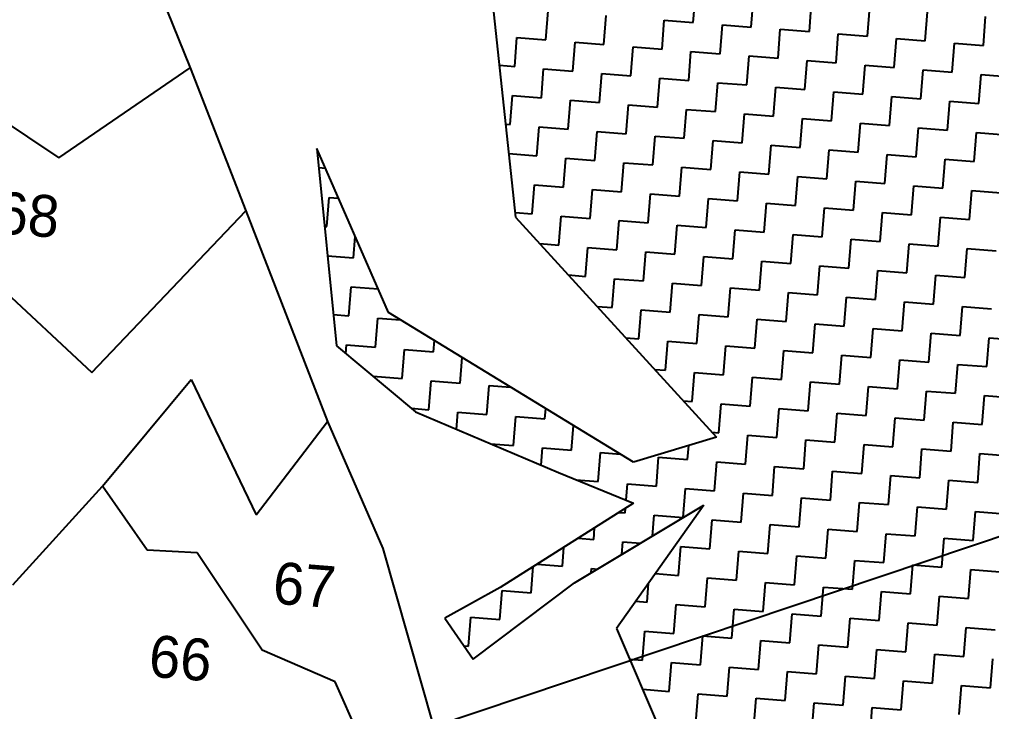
# Model space of a CAD drawing. Header units: metres. Extents: x 281680 to 283954, y 2020493 to 2022850.
# Drawn here: x 282258.7 to 282471.5, y 2022033.9 to 2022185.5 of the extents above; entities that cross this region are included whole.
import ezdxf
from ezdxf.enums import TextEntityAlignment as Align

# ---------------------------------------------------------------- set-up
doc = ezdxf.new("R2010")
doc.units = ezdxf.units.M
doc.header["$MEASUREMENT"] = 0
for name, color, linetype in [('POLY_HATCH', 12, 'Continuous'), ('POLY_PARCEL', 6, 'Continuous'), ('TEXT_PARCEL', 7, 'Continuous')]:
    doc.layers.add(name, color=color, linetype=linetype)
doc.styles.add('TEXT_MAP', font='')
doc.styles.get('TEXT_MAP').set_extended_font_data('Kruti Dev 050')

msp = doc.modelspace()

# ---------------------------------------------------------------- linework, layer by layer
at = {"layer": 'POLY_HATCH'}
for p, q in [((282361.57, 2022195.76), (282367.31, 2022142.18)), ((282339.46, 2022121.3), (282323.83, 2022157.19)), ((282323.83, 2022157.19), (282328.08, 2022113.98)), ((282367.31, 2022142.18), (282411.24, 2022094.02)), ((282393.08, 2022088.54), (282339.46, 2022121.3)), ((282328.08, 2022113.98), (282345.42, 2022099.51)), ((282345.42, 2022099.51), (282376.72, 2022086.23)), ((282411.24, 2022094.02), (282393.08, 2022088.54)), ((282376.72, 2022086.23), (282393.13, 2022079.54)), ((282393.13, 2022079.54), (282363.93, 2022061.08)), ((282380.19, 2022062.09), (282408.5, 2022079.08)), ((282408.5, 2022079.08), (282389.41, 2022052.12)), ((282358.05, 2022045.38), (282380.19, 2022062.09)), ((282363.93, 2022061.08), (282351.84, 2022054.34)), ((282351.84, 2022054.34), (282358.05, 2022045.38)), ((282389.41, 2022052.12), (282408.9, 2022006.68))]:
    msp.add_line(p, q, dxfattribs=at)
at = {"layer": 'POLY_HATCH', "linetype": 'Continuous'}
for p, q in [((282406.2, 2022184.81), (282406.71, 2022191.16)), ((282418.89, 2022183.8), (282419.4, 2022190.15)), ((282373.96, 2022181), (282374.47, 2022187.34)), ((282431.59, 2022182.79), (282432.09, 2022189.14)), ((282444.28, 2022181.78), (282444.79, 2022188.13)), ((282386.65, 2022179.98), (282387.16, 2022186.33)), ((282399.35, 2022178.97), (282399.85, 2022185.32)), ((282399.85, 2022185.32), (282406.2, 2022184.81)), ((282456.97, 2022180.77), (282457.48, 2022187.11)), ((282469.67, 2022179.76), (282470.17, 2022186.1)), ((282412.04, 2022177.96), (282412.55, 2022184.31)), ((282412.55, 2022184.31), (282418.89, 2022183.8)), ((282424.73, 2022176.95), (282425.24, 2022183.3)), ((282425.24, 2022183.3), (282431.59, 2022182.79)), ((282367.11, 2022175.15), (282367.61, 2022181.5)), ((282367.61, 2022181.5), (282373.96, 2022181)), ((282437.43, 2022175.94), (282437.93, 2022182.29)), ((282437.93, 2022182.29), (282444.28, 2022181.78)), ((282450.12, 2022174.93), (282450.63, 2022181.27)), ((282450.63, 2022181.27), (282456.97, 2022180.77)), ((282379.8, 2022174.14), (282380.31, 2022180.49)), ((282380.31, 2022180.49), (282386.65, 2022179.98)), ((282392.49, 2022173.13), (282393, 2022179.48)), ((282393, 2022179.48), (282399.35, 2022178.97)), ((282462.82, 2022173.92), (282463.32, 2022180.26)), ((282463.32, 2022180.26), (282469.67, 2022179.76)), ((282405.19, 2022172.12), (282405.69, 2022178.47)), ((282405.69, 2022178.47), (282412.04, 2022177.96)), ((282417.88, 2022171.11), (282418.39, 2022177.46)), ((282418.39, 2022177.46), (282424.73, 2022176.95)), ((282363.75, 2022175.42), (282367.11, 2022175.15)), ((282372.95, 2022168.3), (282373.45, 2022174.65)), ((282373.45, 2022174.65), (282379.8, 2022174.14)), ((282430.58, 2022170.1), (282431.08, 2022176.44)), ((282431.08, 2022176.44), (282437.43, 2022175.94)), ((282443.27, 2022169.09), (282443.77, 2022175.43)), ((282443.77, 2022175.43), (282450.12, 2022174.93)), ((282385.64, 2022167.29), (282386.15, 2022173.64)), ((282386.15, 2022173.64), (282392.49, 2022173.13)), ((282398.34, 2022166.28), (282398.84, 2022172.63)), ((282398.84, 2022172.63), (282405.19, 2022172.12)), ((282455.96, 2022168.07), (282456.47, 2022174.42)), ((282456.47, 2022174.42), (282462.82, 2022173.92)), ((282468.66, 2022167.06), (282469.16, 2022173.41)), ((282469.16, 2022173.41), (282475.51, 2022172.9)), ((282411.03, 2022165.27), (282411.54, 2022171.61)), ((282411.54, 2022171.61), (282417.88, 2022171.11)), ((282423.72, 2022164.26), (282424.23, 2022170.6)), ((282424.23, 2022170.6), (282430.58, 2022170.1)), ((282366.1, 2022162.46), (282366.6, 2022168.81)), ((282366.6, 2022168.81), (282372.95, 2022168.3)), ((282436.42, 2022163.25), (282436.92, 2022169.59)), ((282436.92, 2022169.59), (282443.27, 2022169.09)), ((282449.11, 2022162.23), (282449.62, 2022168.58)), ((282449.62, 2022168.58), (282455.96, 2022168.07)), ((282378.79, 2022161.45), (282379.3, 2022167.8)), ((282379.3, 2022167.8), (282385.64, 2022167.29)), ((282391.48, 2022160.44), (282391.99, 2022166.79)), ((282391.99, 2022166.79), (282398.34, 2022166.28)), ((282461.8, 2022161.22), (282462.31, 2022167.57)), ((282462.31, 2022167.57), (282468.66, 2022167.06)), ((282404.18, 2022159.43), (282404.68, 2022165.77)), ((282404.68, 2022165.77), (282411.03, 2022165.27)), ((282416.87, 2022158.42), (282417.38, 2022164.76)), ((282417.38, 2022164.76), (282423.72, 2022164.26)), ((282365.13, 2022162.54), (282366.1, 2022162.46)), ((282371.94, 2022155.61), (282372.44, 2022161.96)), ((282372.44, 2022161.96), (282378.79, 2022161.45)), ((282429.56, 2022157.4), (282430.07, 2022163.75)), ((282430.07, 2022163.75), (282436.42, 2022163.25)), ((282442.26, 2022156.39), (282442.76, 2022162.74)), ((282442.76, 2022162.74), (282449.11, 2022162.23)), ((282384.63, 2022154.6), (282385.14, 2022160.94)), ((282385.14, 2022160.94), (282391.48, 2022160.44)), ((282397.32, 2022153.59), (282397.83, 2022159.93)), ((282397.83, 2022159.93), (282404.18, 2022159.43)), ((282454.95, 2022155.38), (282455.46, 2022161.73)), ((282455.46, 2022161.73), (282461.8, 2022161.22)), ((282467.64, 2022154.37), (282468.15, 2022160.72)), ((282468.15, 2022160.72), (282474.5, 2022160.21)), ((282410.02, 2022152.57), (282410.52, 2022158.92)), ((282410.52, 2022158.92), (282416.87, 2022158.42)), ((282422.71, 2022151.56), (282423.22, 2022157.91)), ((282423.22, 2022157.91), (282429.56, 2022157.4)), ((282365.82, 2022156.1), (282371.94, 2022155.61)), ((282435.41, 2022150.55), (282435.91, 2022156.9)), ((282435.91, 2022156.9), (282442.26, 2022156.39)), ((282448.1, 2022149.54), (282448.6, 2022155.89)), ((282448.6, 2022155.89), (282454.95, 2022155.38)), ((282377.78, 2022148.76), (282378.28, 2022155.1)), ((282378.28, 2022155.1), (282384.63, 2022154.6)), ((282390.47, 2022147.74), (282390.98, 2022154.09)), ((282390.98, 2022154.09), (282397.32, 2022153.59)), ((282460.79, 2022148.53), (282461.3, 2022154.88)), ((282461.3, 2022154.88), (282467.64, 2022154.37)), ((282324.24, 2022153.02), (282325.69, 2022152.91)), ((282403.17, 2022146.73), (282403.67, 2022153.08)), ((282403.67, 2022153.08), (282410.02, 2022152.57)), ((282415.86, 2022145.72), (282416.36, 2022152.07)), ((282416.36, 2022152.07), (282422.71, 2022151.56)), ((282370.93, 2022142.92), (282371.43, 2022149.26)), ((282371.43, 2022149.26), (282377.78, 2022148.76)), ((282428.55, 2022144.71), (282429.06, 2022151.06)), ((282429.06, 2022151.06), (282435.41, 2022150.55)), ((282441.25, 2022143.7), (282441.75, 2022150.05)), ((282441.75, 2022150.05), (282448.1, 2022149.54)), ((282453.94, 2022142.69), (282454.45, 2022149.03)), ((282454.45, 2022149.03), (282460.79, 2022148.53)), ((282383.62, 2022141.9), (282384.13, 2022148.25)), ((282384.13, 2022148.25), (282390.47, 2022147.74)), ((282396.31, 2022140.89), (282396.82, 2022147.24)), ((282396.82, 2022147.24), (282403.17, 2022146.73)), ((282466.63, 2022141.68), (282467.14, 2022148.02)), ((282467.14, 2022148.02), (282473.49, 2022147.52)), ((282325.99, 2022140.11), (282326.5, 2022146.46)), ((282326.5, 2022146.46), (282328.57, 2022146.29)), ((282409.01, 2022139.88), (282409.51, 2022146.23)), ((282409.51, 2022146.23), (282415.86, 2022145.72)), ((282421.7, 2022138.87), (282422.21, 2022145.22)), ((282422.21, 2022145.22), (282428.55, 2022144.71)), ((282367.2, 2022143.21), (282370.93, 2022142.92)), ((282434.39, 2022137.86), (282434.9, 2022144.2)), ((282434.9, 2022144.2), (282441.25, 2022143.7)), ((282447.09, 2022136.85), (282447.59, 2022143.19)), ((282447.59, 2022143.19), (282453.94, 2022142.69)), ((282376.77, 2022136.06), (282377.27, 2022142.41)), ((282377.27, 2022142.41), (282383.62, 2022141.9)), ((282389.46, 2022135.05), (282389.97, 2022141.4)), ((282389.97, 2022141.4), (282396.31, 2022140.89)), ((282459.78, 2022135.84), (282460.29, 2022142.18)), ((282460.29, 2022142.18), (282466.63, 2022141.68)), ((282325.51, 2022140.15), (282325.99, 2022140.11)), ((282402.15, 2022134.04), (282402.66, 2022140.39)), ((282402.66, 2022140.39), (282409.01, 2022139.88)), ((282414.85, 2022133.03), (282415.35, 2022139.38)), ((282415.35, 2022139.38), (282421.7, 2022138.87)), ((282427.54, 2022132.02), (282428.05, 2022138.36)), ((282428.05, 2022138.36), (282434.39, 2022137.86)), ((282331.83, 2022133.26), (282332.21, 2022137.94)), ((282372.58, 2022136.4), (282376.77, 2022136.06)), ((282440.23, 2022131.01), (282440.74, 2022137.35)), ((282440.74, 2022137.35), (282447.09, 2022136.85)), ((282452.93, 2022129.99), (282453.43, 2022136.34)), ((282453.43, 2022136.34), (282459.78, 2022135.84)), ((282382.61, 2022129.21), (282383.11, 2022135.56)), ((282383.11, 2022135.56), (282389.46, 2022135.05)), ((282395.3, 2022128.2), (282395.81, 2022134.55)), ((282395.81, 2022134.55), (282402.15, 2022134.04)), ((282465.62, 2022128.98), (282466.13, 2022135.33)), ((282466.13, 2022135.33), (282472.47, 2022134.82)), ((282326.14, 2022133.71), (282331.83, 2022133.26)), ((282408, 2022127.19), (282408.5, 2022133.53)), ((282408.5, 2022133.53), (282414.85, 2022133.03)), ((282420.69, 2022126.18), (282421.19, 2022132.52)), ((282421.19, 2022132.52), (282427.54, 2022132.02)), ((282433.38, 2022125.16), (282433.89, 2022131.51)), ((282433.89, 2022131.51), (282440.23, 2022131.01)), ((282446.08, 2022124.15), (282446.58, 2022130.5)), ((282446.58, 2022130.5), (282452.93, 2022129.99)), ((282378.87, 2022129.51), (282382.61, 2022129.21)), ((282388.45, 2022122.36), (282388.95, 2022128.7)), ((282388.95, 2022128.7), (282395.3, 2022128.2)), ((282458.77, 2022123.14), (282459.28, 2022129.49)), ((282459.28, 2022129.49), (282465.62, 2022128.98)), ((282330.82, 2022120.56), (282331.33, 2022126.91)), ((282331.33, 2022126.91), (282337.22, 2022126.44)), ((282401.14, 2022121.35), (282401.65, 2022127.69)), ((282401.65, 2022127.69), (282408, 2022127.19)), ((282413.84, 2022120.33), (282414.34, 2022126.68)), ((282414.34, 2022126.68), (282420.69, 2022126.18)), ((282426.53, 2022119.32), (282427.04, 2022125.67)), ((282427.04, 2022125.67), (282433.38, 2022125.16)), ((282439.22, 2022118.31), (282439.73, 2022124.66)), ((282439.73, 2022124.66), (282446.08, 2022124.15)), ((282451.92, 2022117.3), (282452.42, 2022123.65)), ((282452.42, 2022123.65), (282458.77, 2022123.14)), ((282385.15, 2022122.62), (282388.45, 2022122.36)), ((282394.29, 2022115.51), (282394.8, 2022121.85)), ((282394.8, 2022121.85), (282401.14, 2022121.35)), ((282464.61, 2022116.29), (282465.12, 2022122.64)), ((282465.12, 2022122.64), (282471.46, 2022122.13)), ((282327.41, 2022120.83), (282330.82, 2022120.56)), ((282336.66, 2022113.71), (282337.17, 2022120.06)), ((282337.17, 2022120.06), (282342.14, 2022119.66)), ((282406.98, 2022114.49), (282407.49, 2022120.84)), ((282407.49, 2022120.84), (282413.84, 2022120.33)), ((282419.68, 2022113.48), (282420.18, 2022119.83)), ((282420.18, 2022119.83), (282426.53, 2022119.32)), ((282432.37, 2022112.47), (282432.88, 2022118.82)), ((282432.88, 2022118.82), (282439.22, 2022118.31)), ((282445.06, 2022111.46), (282445.57, 2022117.81)), ((282445.57, 2022117.81), (282451.92, 2022117.3)), ((282349.36, 2022112.7), (282349.55, 2022115.13)), ((282391.43, 2022115.73), (282394.29, 2022115.51)), ((282400.13, 2022108.65), (282400.64, 2022115)), ((282400.64, 2022115), (282406.98, 2022114.49)), ((282457.76, 2022110.45), (282458.26, 2022116.79)), ((282458.26, 2022116.79), (282464.61, 2022116.29)), ((282470.45, 2022109.44), (282470.96, 2022115.78)), ((282470.96, 2022115.78), (282477.3, 2022115.28)), ((282330.16, 2022112.24), (282330.32, 2022114.22)), ((282330.32, 2022114.22), (282336.66, 2022113.71)), ((282342.5, 2022106.86), (282343.01, 2022113.2)), ((282343.01, 2022113.2), (282349.36, 2022112.7)), ((282412.82, 2022107.64), (282413.33, 2022113.99)), ((282413.33, 2022113.99), (282419.68, 2022113.48)), ((282425.52, 2022106.63), (282426.02, 2022112.98)), ((282426.02, 2022112.98), (282432.37, 2022112.47)), ((282355.2, 2022105.85), (282355.64, 2022111.41)), ((282438.21, 2022105.62), (282438.72, 2022111.97)), ((282438.72, 2022111.97), (282445.06, 2022111.46)), ((282450.91, 2022104.61), (282451.41, 2022110.95)), ((282451.41, 2022110.95), (282457.76, 2022110.45)), ((282397.71, 2022108.85), (282400.13, 2022108.65)), ((282463.6, 2022103.6), (282464.1, 2022109.94)), ((282464.1, 2022109.94), (282470.45, 2022109.44)), ((282336.15, 2022107.25), (282336.16, 2022107.36)), ((282336.16, 2022107.36), (282342.5, 2022106.86)), ((282405.97, 2022101.8), (282406.48, 2022108.15)), ((282406.48, 2022108.15), (282412.82, 2022107.64)), ((282418.67, 2022100.79), (282419.17, 2022107.14)), ((282419.17, 2022107.14), (282425.52, 2022106.63)), ((282348.35, 2022100), (282348.85, 2022106.35)), ((282348.85, 2022106.35), (282355.2, 2022105.85)), ((282361.04, 2022098.99), (282361.54, 2022105.34)), ((282361.54, 2022105.34), (282366.18, 2022104.97)), ((282431.36, 2022099.78), (282431.87, 2022106.12)), ((282431.87, 2022106.12), (282438.21, 2022105.62)), ((282444.05, 2022098.77), (282444.56, 2022105.11)), ((282444.56, 2022105.11), (282450.91, 2022104.61)), ((282456.75, 2022097.75), (282457.25, 2022104.1)), ((282457.25, 2022104.1), (282463.6, 2022103.6)), ((282469.44, 2022096.74), (282469.95, 2022103.09)), ((282469.95, 2022103.09), (282476.29, 2022102.58)), ((282344.45, 2022100.32), (282348.35, 2022100)), ((282373.73, 2022097.98), (282373.91, 2022100.25)), ((282404, 2022101.96), (282405.97, 2022101.8)), ((282411.81, 2022094.95), (282412.32, 2022101.29)), ((282412.32, 2022101.29), (282418.67, 2022100.79)), ((282424.51, 2022093.94), (282425.01, 2022100.28)), ((282425.01, 2022100.28), (282431.36, 2022099.78)), ((282354.39, 2022095.7), (282354.69, 2022099.5)), ((282354.69, 2022099.5), (282361.04, 2022098.99)), ((282366.88, 2022092.14), (282367.39, 2022098.49)), ((282367.39, 2022098.49), (282373.73, 2022097.98)), ((282437.2, 2022092.92), (282437.71, 2022099.27)), ((282437.71, 2022099.27), (282444.05, 2022098.77)), ((282449.89, 2022091.91), (282450.4, 2022098.26)), ((282450.4, 2022098.26), (282456.75, 2022097.75)), ((282379.57, 2022091.13), (282380, 2022096.53)), ((282462.59, 2022090.9), (282463.09, 2022097.25)), ((282463.09, 2022097.25), (282469.44, 2022096.74)), ((282410.28, 2022095.07), (282411.81, 2022094.95)), ((282417.65, 2022088.1), (282418.16, 2022094.44)), ((282418.16, 2022094.44), (282424.51, 2022093.94)), ((282361.84, 2022092.54), (282366.88, 2022092.14)), ((282372.92, 2022087.84), (282373.23, 2022091.64)), ((282373.23, 2022091.64), (282379.57, 2022091.13)), ((282404.96, 2022089.11), (282405.21, 2022092.2)), ((282430.35, 2022087.08), (282430.85, 2022093.43)), ((282430.85, 2022093.43), (282437.2, 2022092.92)), ((282443.04, 2022086.07), (282443.55, 2022092.42)), ((282443.55, 2022092.42), (282449.89, 2022091.91)), ((282385.41, 2022084.28), (282385.92, 2022090.62)), ((282385.92, 2022090.62), (282390.23, 2022090.28)), ((282398.11, 2022083.27), (282398.61, 2022089.61)), ((282398.61, 2022089.61), (282404.96, 2022089.11)), ((282455.74, 2022085.06), (282456.24, 2022091.41)), ((282456.24, 2022091.41), (282462.59, 2022090.9)), ((282468.43, 2022084.05), (282468.93, 2022090.4)), ((282468.93, 2022090.4), (282475.28, 2022089.89)), ((282410.8, 2022082.25), (282411.31, 2022088.6)), ((282411.31, 2022088.6), (282417.65, 2022088.1)), ((282423.5, 2022081.24), (282424, 2022087.59)), ((282424, 2022087.59), (282430.35, 2022087.08)), ((282436.19, 2022080.23), (282436.69, 2022086.58)), ((282436.69, 2022086.58), (282443.04, 2022086.07)), ((282448.88, 2022079.22), (282449.39, 2022085.57)), ((282449.39, 2022085.57), (282455.74, 2022085.06)), ((282380.57, 2022084.66), (282385.41, 2022084.28)), ((282391.48, 2022080.21), (282391.76, 2022083.77)), ((282391.76, 2022083.77), (282398.11, 2022083.27)), ((282461.58, 2022078.21), (282462.08, 2022084.56)), ((282462.08, 2022084.56), (282468.43, 2022084.05)), ((282403.95, 2022076.41), (282404.46, 2022082.76)), ((282404.46, 2022082.76), (282410.8, 2022082.25)), ((282416.64, 2022075.4), (282417.15, 2022081.75)), ((282417.15, 2022081.75), (282423.5, 2022081.24)), ((282429.34, 2022074.39), (282429.84, 2022080.74)), ((282429.84, 2022080.74), (282436.19, 2022080.23)), ((282442.03, 2022073.38), (282442.54, 2022079.73)), ((282442.54, 2022079.73), (282448.88, 2022079.22)), ((282389.95, 2022077.53), (282391.26, 2022077.42)), ((282391.26, 2022077.42), (282391.33, 2022078.4)), ((282397.24, 2022072.32), (282397.6, 2022076.92)), ((282397.6, 2022076.92), (282403.95, 2022076.41)), ((282454.72, 2022072.37), (282455.23, 2022078.71)), ((282455.23, 2022078.71), (282461.58, 2022078.21)), ((282467.42, 2022071.36), (282467.92, 2022077.7)), ((282467.92, 2022077.7), (282474.27, 2022077.2)), ((282409.79, 2022069.56), (282410.3, 2022075.91)), ((282410.3, 2022075.91), (282416.64, 2022075.4)), ((282422.48, 2022068.55), (282422.99, 2022074.9)), ((282422.99, 2022074.9), (282429.34, 2022074.39)), ((282384.4, 2022071.58), (282384.61, 2022074.15)), ((282435.18, 2022067.54), (282435.68, 2022073.88)), ((282435.68, 2022073.88), (282442.03, 2022073.38)), ((282447.87, 2022066.53), (282448.38, 2022072.87)), ((282448.38, 2022072.87), (282454.72, 2022072.37)), ((282380.98, 2022071.86), (282384.4, 2022071.58)), ((282390.53, 2022068.3), (282390.75, 2022071.08)), ((282390.75, 2022071.08), (282394.65, 2022070.77)), ((282460.56, 2022065.51), (282461.07, 2022071.86)), ((282461.07, 2022071.86), (282467.42, 2022071.36)), ((282377.55, 2022065.74), (282377.88, 2022069.9)), ((282402.94, 2022063.72), (282403.44, 2022070.07)), ((282403.44, 2022070.07), (282409.79, 2022069.56)), ((282415.63, 2022062.71), (282416.14, 2022069.05)), ((282416.14, 2022069.05), (282422.48, 2022068.55)), ((282372.01, 2022066.18), (282377.55, 2022065.74)), ((282428.33, 2022061.7), (282428.83, 2022068.04)), ((282428.83, 2022068.04), (282435.18, 2022067.54)), ((282441.02, 2022060.69), (282441.52, 2022067.03)), ((282441.52, 2022067.03), (282447.87, 2022066.53)), ((282370.7, 2022059.9), (282371.16, 2022065.65)), ((282383.82, 2022064.27), (282383.9, 2022065.24)), ((282383.9, 2022065.24), (282385.25, 2022065.13)), ((282397.91, 2022064.12), (282402.94, 2022063.72)), ((282453.71, 2022059.67), (282454.22, 2022066.02)), ((282454.22, 2022066.02), (282460.56, 2022065.51)), ((282466.41, 2022058.66), (282466.91, 2022065.01)), ((282466.91, 2022065.01), (282473.26, 2022064.5)), ((282396.09, 2022057.88), (282396.42, 2022062.01)), ((282408.78, 2022056.87), (282409.28, 2022063.21)), ((282409.28, 2022063.21), (282415.63, 2022062.71)), ((282421.47, 2022055.86), (282421.98, 2022062.2)), ((282421.98, 2022062.2), (282428.33, 2022061.7)), ((282363.85, 2022054.06), (282364.35, 2022060.41)), ((282364.35, 2022060.41), (282370.7, 2022059.9)), ((282434.17, 2022054.84), (282434.67, 2022061.19)), ((282434.67, 2022061.19), (282441.02, 2022060.69)), ((282446.86, 2022053.83), (282447.37, 2022060.18)), ((282447.37, 2022060.18), (282453.71, 2022059.67)), ((282393.62, 2022058.07), (282396.09, 2022057.88)), ((282459.55, 2022052.82), (282460.06, 2022059.17)), ((282460.06, 2022059.17), (282466.41, 2022058.66)), ((282401.93, 2022051.03), (282402.43, 2022057.37)), ((282402.43, 2022057.37), (282408.78, 2022056.87)), ((282414.62, 2022050.01), (282415.13, 2022056.36)), ((282415.13, 2022056.36), (282421.47, 2022055.86)), ((282356.99, 2022048.22), (282357.5, 2022054.57)), ((282357.5, 2022054.57), (282363.85, 2022054.06)), ((282427.31, 2022049), (282427.82, 2022055.35)), ((282427.82, 2022055.35), (282434.17, 2022054.84)), ((282440.01, 2022047.99), (282440.51, 2022054.34)), ((282440.51, 2022054.34), (282446.86, 2022053.83)), ((282452.7, 2022046.98), (282453.21, 2022053.33)), ((282453.21, 2022053.33), (282459.55, 2022052.82)), ((282395.07, 2022045.19), (282395.58, 2022051.53)), ((282395.58, 2022051.53), (282401.93, 2022051.03)), ((282465.39, 2022045.97), (282465.9, 2022052.32)), ((282465.9, 2022052.32), (282472.25, 2022051.81)), ((282407.77, 2022044.17), (282408.27, 2022050.52)), ((282408.27, 2022050.52), (282414.62, 2022050.01)), ((282420.46, 2022043.16), (282420.97, 2022049.51)), ((282420.97, 2022049.51), (282427.31, 2022049)), ((282356.03, 2022048.3), (282356.99, 2022048.22)), ((282433.15, 2022042.15), (282433.66, 2022048.5)), ((282433.66, 2022048.5), (282440.01, 2022047.99)), ((282445.85, 2022041.14), (282446.35, 2022047.49)), ((282446.35, 2022047.49), (282452.7, 2022046.98)), ((282392.28, 2022045.41), (282395.07, 2022045.19)), ((282458.54, 2022040.13), (282459.05, 2022046.47)), ((282459.05, 2022046.47), (282465.39, 2022045.97)), ((282471.24, 2022039.12), (282471.74, 2022045.46)), ((282400.92, 2022038.33), (282401.42, 2022044.68)), ((282401.42, 2022044.68), (282407.77, 2022044.17)), ((282413.61, 2022037.32), (282414.11, 2022043.67)), ((282414.11, 2022043.67), (282420.46, 2022043.16)), ((282426.3, 2022036.31), (282426.81, 2022042.66)), ((282426.81, 2022042.66), (282433.15, 2022042.15)), ((282439, 2022035.3), (282439.5, 2022041.65)), ((282439.5, 2022041.65), (282445.85, 2022041.14)), ((282451.69, 2022034.29), (282452.2, 2022040.63)), ((282452.2, 2022040.63), (282458.54, 2022040.13)), ((282395.12, 2022038.79), (282400.92, 2022038.33)), ((282464.38, 2022033.28), (282464.89, 2022039.62)), ((282464.89, 2022039.62), (282471.24, 2022039.12)), ((282406.76, 2022031.48), (282407.26, 2022037.83)), ((282407.26, 2022037.83), (282413.61, 2022037.32)), ((282419.45, 2022030.47), (282419.96, 2022036.82)), ((282419.96, 2022036.82), (282426.3, 2022036.31)), ((282432.14, 2022029.46), (282432.65, 2022035.8)), ((282432.65, 2022035.8), (282439, 2022035.3)), ((282444.84, 2022028.45), (282445.34, 2022034.79)), ((282445.34, 2022034.79), (282451.69, 2022034.29))]:
    msp.add_line(p, q, dxfattribs=at)
at = {"layer": 'POLY_PARCEL'}
for p, q in [((282272.57, 2022233.08), (282296.12, 2022174.86)), ((282237.43, 2022175.13), (282267.34, 2022155.18)), ((282267.34, 2022155.18), (282296.12, 2022174.86)), ((282296.12, 2022174.86), (282308.3, 2022143.58)), ((282223.31, 2022156.02), (282274.55, 2022108.19)), ((282274.55, 2022108.19), (282308.3, 2022143.58)), ((282308.3, 2022143.58), (282326.17, 2022097.42)), ((282276.89, 2022083.29), (282296.32, 2022106.6)), ((282296.32, 2022106.6), (282310.54, 2022076.96)), ((282349.37, 2022030.62), (282570.63, 2022105.02)), ((282310.54, 2022076.96), (282326.17, 2022097.42)), ((282326.17, 2022097.42), (282338.22, 2022069.62)), ((282257.26, 2022061.65), (282276.89, 2022083.29)), ((282286.71, 2022069.25), (282276.89, 2022083.29)), ((282297.61, 2022068.71), (282286.71, 2022069.25)), ((282311.83, 2022047.36), (282297.61, 2022068.71)), ((282338.22, 2022069.62), (282349.37, 2022030.62)), ((282327.86, 2022040.45), (282311.83, 2022047.36)), ((282337.13, 2022019.5), (282327.86, 2022040.45))]:
    msp.add_line(p, q, dxfattribs=at)

# ---------------------------------------------------------------- texts
at = {"layer": 'TEXT_PARCEL', "style": 'TEXT_MAP'}
for s, p in [('68', (282260.65, 2022142.73)), ('67', (282321.11, 2022061.64)), ('66', (282293.98, 2022045.63))]:
    msp.add_text(s, height=9.168, rotation=355.4442, dxfattribs=at).set_placement(p, align=Align.MIDDLE)

doc.saveas('drawing.dxf')
